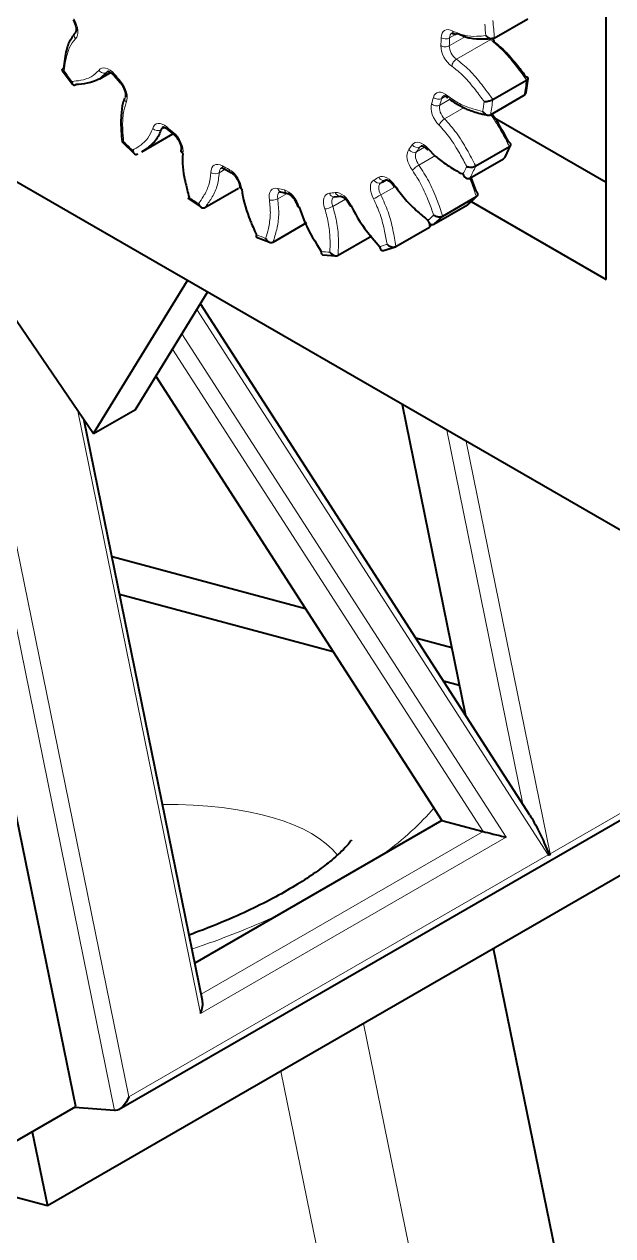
# Model space of a CAD drawing. Header units: inches. Extents: x 0 to 11, y 0 to 8.5.
# Drawn here: x 7.119 to 7.448, y 5.457 to 6.136 of the extents above; entities that cross this region are included whole.
import ezdxf

# ---------------------------------------------------------------- set-up
doc = ezdxf.new("R2010")
doc.units = ezdxf.units.IN
doc.header["$LTSCALE"] = 0.5
doc.header["$MEASUREMENT"] = 0
doc.layers.add('TANGENT_LINES', color=7, linetype='Continuous', lineweight=15)
doc.layers.add('Visible', color=7, linetype='Continuous', lineweight=40)

msp = doc.modelspace()

# ---------------------------------------------------------------- linework, layer by layer
at = {"layer": 'TANGENT_LINES'}
for p, q in [((7.35696, 6.12838), (7.3612, 6.13083)), ((7.36586, 6.12915), (7.35685, 6.12395)), ((7.36081, 6.11651), (7.37966, 6.1274)), ((7.38094, 6.12655), (7.37966, 6.1274)), ((7.16485, 6.10904), (7.16571, 6.10953)), ((7.35724, 6.09405), (7.35149, 6.09072)), ((7.35256, 6.09443), (7.35474, 6.09569)), ((7.35421, 6.08303), (7.36514, 6.08934)), ((7.19534, 6.07697), (7.19752, 6.07823)), ((7.34297, 6.0672), (7.33847, 6.0646)), ((7.34045, 6.06735), (7.3413, 6.06784)), ((7.33979, 6.05713), (7.34903, 6.06246)), ((7.22799, 6.05287), (7.23126, 6.05476)), ((7.16924, 5.52743), (7.06425, 6.04305)), ((7.31845, 6.04044), (7.32609, 6.04484)), ((7.26074, 6.03824), (7.26604, 6.0413)), ((7.29154, 6.03401), (7.29862, 6.0381)), ((7.07788, 6.02309), (7.17729, 5.53495)), ((7.34576, 6.02244), (7.34506, 6.02684)), ((7.41216, 5.67056), (7.21535, 5.97617)), ((7.20701, 5.96258), (7.38863, 5.68055)), ((7.37586, 5.6837), (7.20177, 5.95404)), ((7.21754, 5.58177), (7.1488, 5.91931)), ((7.39806, 5.69893), (7.35537, 5.90858)), ((7.36621, 5.90232), (7.41328, 5.6712)), ((7.41328, 5.6712), (7.67143, 5.82025)), ((7.21786, 5.59247), (7.37586, 5.6837)), ((7.38863, 5.68055), (7.21754, 5.58177)), ((7.17729, 5.53495), (7.41216, 5.67056)), ((7.30877, 5.57603), (7.41386, 5.06251)), ((7.36758, 5.03579), (7.2625, 5.54931))]:
    msp.add_line(p, q, dxfattribs=at)
at = {"layer": 'TANGENT_LINES', "extrusion": (0, 0, -1)}
for centre, major_axis, ratio, start_param, end_param in [((7.1422, 6.13566), (-0.0047, 0.00814), 0.57735, 1.489092, 3.027146), ((7.22969, 6.20371), (-0.108, 0.18706), 0.57735, 2.231745, 2.28505), ((7.14976, 6.12925), (0.0022, -0.00251), 0.811155, 1.730912, 3.087312), ((7.35889, 6.12449), (-0.0047, 0.00814), 0.57735, 11.793516, 13.33157), ((7.35877, 6.1199), (-0.0047, 0.00814), 0.57735, 10.286109, 11.824163), ((7.22969, 6.20371), (-0.09, 0.15588), 0.57735, 2.368738, 2.399385), ((7.16623, 6.10309), (-0.0047, 0.00814), 0.57735, 12.296728, 13.834782), ((7.36063, 6.1139), (-0.00185, -0.00278), 0.531889, 0.750208, 2.321005), ((7.16982, 6.09891), (-0.0047, 0.00814), 0.57735, 1.237765, 2.775819), ((7.35434, 6.08939), (-0.0047, 0.00814), 0.57735, 12.044844, 13.582898), ((7.17825, 6.09364), (0.00298, -0.00148), 0.762483, 2.039093, 3.154523), ((7.35323, 6.08556), (-0.0047, 0.00814), 0.57735, 10.537436, 12.07549), ((7.22969, 6.20371), (-0.09, 0.15588), 0.57735, 2.620066, 2.650712), ((7.22969, 6.20371), (-0.108, 0.18706), 0.57735, 2.483073, 2.536378), ((7.19712, 6.07193), (-0.0047, 0.00814), 0.57735, 12.045401, 13.583455), ((7.35345, 6.08089), (-0.00232, -0.00239), 0.361119, 0.667634, 2.23843), ((7.20106, 6.06866), (-0.0047, 0.00814), 0.57735, 0.986437, 2.524492), ((7.34182, 6.0614), (-0.0047, 0.00814), 0.57735, 12.296171, 13.834225), ((7.33978, 6.05856), (-0.0047, 0.00814), 0.57735, 10.788763, 12.326818), ((7.22969, 6.20371), (-0.09, 0.15588), 0.57735, 2.871393, 2.90204), ((7.22991, 6.04897), (-0.0047, 0.00814), 0.57735, 11.794073, 13.332127), ((7.3385, 6.05559), (-0.00267, -0.002), 0.167659, 0.625669, 2.196466), ((7.22969, 6.20371), (-0.108, 0.18706), 0.57735, 2.7344, 2.787705), ((7.23394, 6.0468), (-0.0047, 0.00814), 0.57735, 0.73511, 2.273164), ((7.3221, 6.04225), (-0.0047, 0.00814), 0.57735, 12.547498, 14.085553), ((7.26255, 6.03564), (-0.0047, 0.00814), 0.57735, 11.542746, 13.0808), ((7.26641, 6.03472), (-0.0047, 0.00814), 0.57735, 0.483783, 2.021837), ((7.31926, 6.04059), (-0.0047, 0.00814), 0.57735, 11.040091, 12.578145), ((7.29297, 6.03279), (-0.0047, 0.00814), 0.57735, 11.291418, 12.829472), ((7.29643, 6.03317), (-0.0047, 0.00814), 0.57735, 0.232455, 1.770509), ((7.13701, 5.62431), (0.16328, 0.03341), 0.408248, 11.44843, 12.365313)]:
    msp.add_ellipse(centre, major_axis=major_axis, ratio=ratio, start_param=start_param, end_param=end_param, dxfattribs=at)
at = {"layer": 'TANGENT_LINES'}
for centre, major_axis, ratio, start_param, end_param in [((7.36124, 6.12585), (0.00303, -0.00525), 0.57735, 9.431184, 10.197632), ((7.36111, 6.1336), (0.00162, 0.00292), 0.588893, 2.345889, 3.141677), ((7.22733, 6.20235), (0.10633, -0.18417), 0.57735, 0.865744, 0.900646), ((7.22733, 6.20235), (0.08833, -0.153), 0.57735, 0.742208, 0.772855), ((7.35449, 6.12542), (-0.00333, 0.00013), 0.60174, 0.807946, 2.378743), ((7.3546, 6.12978), (-0.00333, 0.00004), 0.584547, 0.791749, 2.362545), ((7.36113, 6.12126), (0.00303, -0.00525), 0.57735, 10.166986, 11.70504), ((7.22733, 6.20235), (0.10633, -0.18417), 0.57735, 11.170168, 11.20507), ((7.1628, 6.11157), (-0.00275, 0.00188), 0.786993, 1.210511, 2.781308), ((7.16858, 6.10445), (0.00303, -0.00525), 0.57735, 9.419348, 9.694421), ((7.17167, 6.10946), (0.00255, 0.00215), 0.243151, 2.504061, 3.141828), ((7.22733, 6.20235), (0.08833, -0.153), 0.57735, 11.297959, 11.328606), ((7.17508, 6.10549), (0.0025, 0.0022), 0.26692, 2.499234, 3.146721), ((7.24854, 6.21459), (0.108, -0.18706), 0.57735, 0.605215, 0.65852), ((7.22733, 6.20235), (0.08833, -0.153), 0.57735, 0.49088, 0.521527), ((7.34923, 6.09282), (-0.00318, 0.00099), 0.720083, 0.982796, 2.553592), ((7.35029, 6.09646), (-0.00322, 0.00087), 0.707951, 0.957011, 2.527808), ((7.35559, 6.08692), (0.00303, -0.00525), 0.57735, 9.915658, 11.453713), ((7.3567, 6.09075), (0.00303, -0.00525), 0.57735, 9.429703, 9.946305), ((7.22733, 6.20235), (0.10633, -0.18417), 0.57735, 0.614416, 0.649318), ((7.19307, 6.079), (-0.00322, 0.00087), 0.708177, 0.957468, 2.528264), ((7.19948, 6.07329), (0.00303, -0.00525), 0.57735, 9.429753, 9.945748), ((7.201, 6.07987), (0.00216, 0.00254), 0.429353, 2.448041, 3.142081), ((7.22733, 6.20235), (0.08833, -0.153), 0.57735, 11.549287, 11.579933), ((7.22733, 6.20235), (0.10633, -0.18417), 0.57735, 11.421495, 11.456397), ((7.20474, 6.07677), (0.0021, 0.00259), 0.450432, 2.438387, 3.14192), ((7.22733, 6.20235), (0.08833, -0.153), 0.57735, 0.239553, 0.2702), ((7.33646, 6.06718), (-0.00266, 0.00201), 0.793181, 1.247054, 2.81785), ((7.33839, 6.06987), (-0.00275, 0.00188), 0.786872, 1.209847, 2.780643), ((7.34214, 6.05992), (0.00303, -0.00525), 0.57735, 9.664331, 11.202385), ((7.34418, 6.06276), (0.00303, -0.00525), 0.57735, 9.419256, 9.694978), ((7.24854, 6.21459), (0.108, -0.18706), 0.57735, 0.353887, 0.407193), ((7.23214, 6.05807), (0.00162, 0.00291), 0.588578, 2.346179, 3.141669), ((7.22733, 6.20235), (0.08833, -0.153), 0.57735, 11.800614, 11.831261), ((7.22733, 6.20235), (0.10633, -0.18417), 0.57735, 0.363089, 0.397991), ((7.22563, 6.05426), (-0.00333, 0.00004), 0.584864, 0.792035, 2.362831), ((7.23227, 6.05033), (0.00303, -0.00525), 0.57735, 9.431147, 10.197075), ((7.23597, 6.05602), (0.00154, 0.00296), 0.605642, 2.329754, 3.136278), ((7.22733, 6.20235), (0.08833, -0.153), 0.57735, 12.554596, 12.585243), ((7.31967, 6.0517), (-0.00176, 0.00283), 0.816351, 1.544115, 3.114911), ((7.26313, 6.04542), (0.00083, 0.00323), 0.71082, 2.17873, 3.141343), ((7.22733, 6.20235), (0.08833, -0.153), 0.57735, 12.051941, 12.082588), ((7.2668, 6.04455), (0.00071, 0.00326), 0.722797, 2.152632, 3.122351), ((7.31698, 6.05012), (-0.00161, 0.00292), 0.81644, 1.587446, 3.158242), ((7.32162, 6.04195), (0.00303, -0.00525), 0.57735, 9.413004, 10.951058), ((7.22733, 6.20235), (0.10633, -0.18417), 0.57735, 11.672823, 11.707725), ((7.25845, 6.03892), (-0.00328, -0.00061), 0.424802, 0.691579, 2.262375), ((7.2649, 6.037), (0.00303, -0.00525), 0.57735, 9.423202, 10.448403), ((7.22733, 6.20235), (0.08833, -0.153), 0.57735, 12.303269, 12.333915), ((7.29201, 6.04271), (-0.00029, 0.00332), 0.788399, 1.923244, 3.141432), ((7.29532, 6.03415), (0.00303, -0.00525), 0.57735, 9.420754, 10.69973), ((7.2953, 6.04308), (-0.00045, 0.0033), 0.794536, 1.885741, 3.141163), ((7.31672, 6.0396), (-0.00293, -0.00159), 0.036336, 0.615947, 2.186743), ((7.28946, 6.03393), (-0.00313, -0.00114), 0.238047, 0.636567, 2.207363), ((7.22733, 6.20235), (0.10633, -0.18417), 0.57735, 0.111762, 0.146664), ((7.22733, 6.20235), (0.10633, -0.18417), 0.57735, 11.92415, 11.959052), ((7.22733, 6.20235), (0.10633, -0.18417), 0.57735, 12.175477, 12.210379), ((7.22733, 6.20235), (0.10633, -0.18417), 0.57735, 12.426805, 12.461707), ((7.12176, 5.69884), (-0.24492, -0.05012), 0.408248, 2.425365, 2.659531), ((7.12176, 5.69884), (-0.24492, -0.05012), 0.408248, 1.866457, 2.085667)]:
    msp.add_ellipse(centre, major_axis=major_axis, ratio=ratio, start_param=start_param, end_param=end_param, dxfattribs=at)
for points, knots in [([(7.35875, 6.13223), (7.36092, 6.1313), (7.36521, 6.12945), (7.37216, 6.12913), (7.37562, 6.12955), (7.37722, 6.12974)], [0, 0, 0, 0, 0.353377, 0.701236, 1, 1, 1, 1]), ([(7.14741, 6.12789), (7.14622, 6.12637), (7.14372, 6.12315), (7.14193, 6.11593), (7.14136, 6.11185), (7.14109, 6.1099)], [0, 0, 0, 0, 0.319706, 0.674983, 1, 1, 1, 1]), ([(7.40005, 6.1048), (7.40005, 6.1048), (7.40004, 6.10482), (7.39313, 6.11443), (7.38734, 6.12101), (7.38297, 6.12479), (7.38094, 6.12655)], [0, 0, 0, 0, 0.002993, 0.347661, 0.696422, 1, 1, 1, 1]), ([(7.37632, 6.09277), (7.37478, 6.09487), (7.37153, 6.09931), (7.36504, 6.10713), (7.36047, 6.11079), (7.35827, 6.11254)], [0, 0, 0, 0, 0.317069, 0.671879, 1, 1, 1, 1]), ([(7.36081, 6.11651), (7.36326, 6.11454), (7.36831, 6.1105), (7.37514, 6.1023), (7.37918, 6.0967), (7.3812, 6.09392)], [0, 0, 0, 0, 0.323109, 0.663546, 1, 1, 1, 1]), ([(7.14544, 6.104), (7.14703, 6.10416), (7.15039, 6.1045), (7.15648, 6.10617), (7.15915, 6.10888), (7.16045, 6.11021)], [0, 0, 0, 0, 0.315737, 0.666068, 1, 1, 1, 1]), ([(7.17589, 6.09228), (7.17522, 6.09019), (7.1738, 6.08577), (7.17384, 6.07727), (7.17424, 6.07258), (7.17443, 6.07035)], [0, 0, 0, 0, 0.319809, 0.675905, 1, 1, 1, 1]), ([(7.35586, 6.09598), (7.35803, 6.09442), (7.36235, 6.0913), (7.36983, 6.08855), (7.37372, 6.08766), (7.37552, 6.08725)], [0, 0, 0, 0, 0.352603, 0.701602, 1, 1, 1, 1]), ([(7.39049, 6.06752), (7.39049, 6.06752), (7.39048, 6.06753), (7.38503, 6.07815), (7.38172, 6.08301), (7.38008, 6.08543)], [0, 0, 0, 0, 0.004331, 0.50534, 1, 1, 1, 1]), ([(7.17937, 6.06546), (7.18069, 6.06621), (7.18352, 6.06782), (7.18833, 6.07194), (7.18991, 6.07574), (7.19071, 6.07764)], [0, 0, 0, 0, 0.304901, 0.652714, 1, 1, 1, 1]), ([(7.36656, 6.05636), (7.36534, 6.05868), (7.36272, 6.06364), (7.35727, 6.07262), (7.35311, 6.07727), (7.3511, 6.07953)], [0, 0, 0, 0, 0.313037, 0.666812, 1, 1, 1, 1]), ([(7.35421, 6.08303), (7.35646, 6.0805), (7.36105, 6.07534), (7.36679, 6.06594), (7.37003, 6.05971), (7.37163, 6.05663)], [0, 0, 0, 0, 0.328309, 0.667937, 1, 1, 1, 1]), ([(7.33979, 6.05713), (7.3417, 6.05419), (7.34556, 6.04828), (7.34984, 6.03823), (7.35206, 6.03177), (7.35314, 6.02859)], [0, 0, 0, 0, 0.333573, 0.672333, 1, 1, 1, 1]), ([(7.21633, 6.03552), (7.21728, 6.03683), (7.21936, 6.03965), (7.2225, 6.04588), (7.22301, 6.05055), (7.22327, 6.0529)], [0, 0, 0, 0, 0.298682, 0.646565, 1, 1, 1, 1]), ([(7.22799, 6.05287), (7.22769, 6.05023), (7.22711, 6.04508), (7.22384, 6.03851), (7.2212, 6.03504), (7.21991, 6.03335)], [0, 0, 0, 0, 0.34893, 0.683393, 1, 1, 1, 1]), ([(7.34806, 6.02912), (7.34722, 6.03153), (7.34541, 6.03669), (7.34135, 6.04628), (7.33786, 6.05162), (7.33615, 6.05423)], [0, 0, 0, 0, 0.309001, 0.661682, 1, 1, 1, 1]), ([(7.372, 6.03948), (7.372, 6.03948), (7.372, 6.03949), (7.36855, 6.04926), (7.36833, 6.04971), (7.36829, 6.04981)], [0, 0, 0, 0, 0.006681, 0.783043, 1, 1, 1, 1]), ([(7.25397, 6.01607), (7.2545, 6.01784), (7.25564, 6.02169), (7.25695, 6.02958), (7.25638, 6.03489), (7.25609, 6.03756)], [0, 0, 0, 0, 0.298447, 0.647482, 1, 1, 1, 1]), ([(7.26074, 6.03824), (7.26105, 6.03525), (7.26167, 6.02938), (7.26034, 6.02109), (7.25885, 6.01632), (7.25813, 6.01401)], [0, 0, 0, 0, 0.3481, 0.683769, 1, 1, 1, 1]), ([(7.32197, 6.01277), (7.32157, 6.01511), (7.3207, 6.02014), (7.3183, 6.02976), (7.31566, 6.03544), (7.31436, 6.03824)], [0, 0, 0, 0, 0.305003, 0.656538, 1, 1, 1, 1]), ([(7.31845, 6.04044), (7.31991, 6.03729), (7.32281, 6.031), (7.32536, 6.02093), (7.3264, 6.01463), (7.3269, 6.01155)], [0, 0, 0, 0, 0.338853, 0.676687, 1, 1, 1, 1]), ([(7.28994, 6.00832), (7.29, 6.01045), (7.29014, 6.01504), (7.28956, 6.02408), (7.28792, 6.02974), (7.2871, 6.03257)], [0, 0, 0, 0, 0.301234, 0.651552, 1, 1, 1, 1]), ([(7.29154, 6.03401), (7.29245, 6.03084), (7.29425, 6.02457), (7.29489, 6.0151), (7.29466, 6.00937), (7.29455, 6.00659)], [0, 0, 0, 0, 0.343962, 0.68078, 1, 1, 1, 1])]:
    msp.add_open_spline(points, degree=3, knots=knots, dxfattribs=at)
at = {"layer": 'Visible'}
for p, q in [((7.44466, 5.99311), (7.44466, 6.25131)), ((7.38204, 6.12829), (7.40089, 6.13917)), ((7.36593, 6.1288), (7.36116, 6.13085)), ((7.46823, 5.84342), (6.97202, 6.12991)), ((7.38204, 6.12829), (7.37908, 6.12784)), ((7.14008, 6.11023), (7.14582, 6.10244)), ((7.16485, 6.10904), (7.16106, 6.10554)), ((7.16107, 6.10554), (7.16714, 6.10905)), ((7.16912, 6.10731), (7.17258, 6.10329)), ((7.3812, 6.09392), (7.40005, 6.1048)), ((7.39983, 6.09782), (7.40098, 6.10573)), ((7.40097, 6.10568), (7.40098, 6.10575)), ((7.02631, 6.09856), (7.15746, 5.90664)), ((7.35985, 6.09201), (7.36517, 6.08916)), ((7.37995, 6.08535), (7.39881, 6.09623)), ((7.14759, 5.52953), (7.03322, 6.08846)), ((7.37948, 6.08515), (7.37995, 6.08535)), ((7.38061, 6.08601), (7.38218, 6.08372)), ((7.3821, 6.08366), (7.44466, 6.04755)), ((7.19884, 6.07733), (7.20264, 6.07418)), ((7.17362, 6.07018), (7.18024, 6.06363)), ((7.18469, 6.06464), (7.20206, 6.07467)), ((7.20264, 6.07418), (7.2033, 6.07359)), ((7.18181, 6.06318), (7.18231, 6.06339)), ((7.18696, 6.06609), (7.18469, 6.06464)), ((7.3449, 6.06641), (7.34897, 6.06222)), ((7.37163, 6.05663), (7.39049, 6.06752)), ((7.38808, 6.06153), (7.39138, 6.06852)), ((7.36842, 6.04985), (7.38728, 6.06073)), ((7.23052, 6.05516), (7.23443, 6.05306)), ((7.36894, 6.05014), (7.37163, 6.04273)), ((7.21991, 6.03335), (7.23877, 6.04424)), ((7.31969, 6.04782), (7.32144, 6.04883)), ((7.32137, 6.04883), (7.32142, 6.04886)), ((7.3214, 6.04885), (7.32142, 6.04885)), ((7.21061, 6.03838), (7.2178, 6.03348)), ((7.26184, 6.04224), (7.2623, 6.04219)), ((7.2623, 6.04219), (7.26609, 6.04129)), ((7.29226, 6.03938), (7.2923, 6.03939)), ((7.2923, 6.03939), (7.29574, 6.03977)), ((7.35314, 6.02859), (7.372, 6.03948)), ((7.36732, 6.0351), (7.37249, 6.03986)), ((7.3691, 6.03674), (7.44466, 5.99311)), ((7.372, 6.03948), (7.37244, 6.03982)), ((7.27269, 6.03362), (7.27593, 6.0249)), ((7.34818, 6.02401), (7.36703, 6.0349)), ((7.24464, 6.02795), (7.24515, 6.02662)), ((7.25813, 6.01401), (7.27698, 6.0249)), ((7.3269, 6.01155), (7.34576, 6.02244)), ((7.24882, 6.01681), (7.25661, 6.01378)), ((7.29455, 6.00659), (7.31341, 6.01748)), ((7.3127, 6.01749), (7.31784, 6.01142)), ((7.25649, 6.01383), (7.25681, 6.01377)), ((7.31993, 6.00924), (7.32661, 6.01141)), ((7.2858, 6.00686), (7.29348, 6.0063)), ((7.15746, 5.90664), (7.21012, 5.99244)), ((7.18103, 5.92025), (7.22136, 5.98595)), ((7.40197, 5.69285), (7.21739, 5.97948)), ((7.19245, 5.93885), (7.35274, 5.68994)), ((7.15746, 5.90664), (7.18103, 5.92025)), ((7.17198, 5.52805), (7.85344, 5.92149)), ((7.3661, 5.74855), (7.3306, 5.92288)), ((7.21857, 5.58894), (7.15236, 5.9141)), ((7.16791, 5.83776), (7.27624, 5.80873)), ((7.1722, 5.81668), (7.29175, 5.78465)), ((7.338, 5.79218), (7.35833, 5.78674)), ((7.35351, 5.7681), (7.36262, 5.76566)), ((7.57251, 5.7283), (7.13179, 5.47385)), ((7.35274, 5.68994), (7.21429, 5.61)), ((7.35274, 5.68994), (7.37586, 5.6837)), ((7.47832, 5.14583), (7.38168, 5.61812)), ((7.13179, 5.47385), (6.66714, 5.59835)), ((7.10045, 5.50231), (7.14759, 5.52953)), ((7.14706, 5.52907), (7.14703, 5.52921)), ((7.16924, 5.52743), (7.14706, 5.52907)), ((7.12327, 5.51549), (7.13179, 5.47385))]:
    msp.add_line(p, q, dxfattribs=at)
at = {"layer": 'Visible', "flags": 128}
msp.add_lwpolyline([(7.32142, 6.04885), (7.32142, 6.04885), (7.32192, 6.04879), (7.32289, 6.04834), (7.32417, 6.04735), (7.32553, 6.04579), (7.32607, 6.04499)], dxfattribs=at)
at = {"layer": 'Visible'}
for centre, radius, start, end in [((7.26362, 6.00594), 0.14179, 26.84314, 33.26787), ((7.25426, 6.05961), 0.04683, 175.12104, 193.44826), ((7.30166, 6.05114), 0.06156, 187.01832, 202.12412), ((7.37257, 6.06773), 0.07816, 205.38709, 219.99606), ((7.39938, 6.08415), 0.13693, 205.6392, 213.4504)]:
    msp.add_arc(centre, radius, start, end, dxfattribs=at)
for centre, major_axis, ratio, start_param, end_param in [((7.36111, 6.1336), (0.00162, 0.00292), 0.588893, 9.424863, 10.199871), ((7.17167, 6.10946), (0.00255, 0.00215), 0.243151, 9.425014, 9.447273), ((7.35822, 6.09734), (0.00216, 0.00254), 0.42974, 2.447872, 3.142094), ((7.34726, 6.06777), (0.00254, 0.00215), 0.243585, 2.503978, 3.164126), ((7.32891, 6.04674), (0.00284, 0.00175), 0.042124, 2.525485, 3.147288), ((7.24854, 6.21459), (0.108, -0.18706), 0.57735, 0.10256, 0.155865), ((7.38408, 5.68178), (0.00939, -0.00227), 0.014466, 9.934578, 11.505375), ((7.21298, 5.583), (-0.00385, -0.00856), 0.497954, 1.65086, 2.536544)]:
    msp.add_ellipse(centre, major_axis=major_axis, ratio=ratio, start_param=start_param, end_param=end_param, dxfattribs=at)
at = {"layer": 'Visible', "extrusion": (0, 0, -1)}
for centre, major_axis, ratio, start_param, end_param in [((7.37948, 6.12479), (-0.00185, -0.00278), 0.531889, 9.427657, 10.174986), ((7.20997, 6.06495), (0.00329, -0.00053), 0.665901, 2.256637, 3.141007), ((7.24292, 6.04498), (0.00333, 0.00023), 0.527479, 2.394402, 3.130438), ((7.22969, 6.20371), (-0.09, 0.15588), 0.57735, 3.12272, 3.153367), ((7.27505, 6.03498), (0.00323, 0.00083), 0.355913, 2.475645, 3.137953), ((7.30432, 6.03558), (0.00306, 0.00132), 0.161983, 2.516618, 3.1433), ((7.22969, 6.20371), (-0.108, 0.18706), 0.57735, 2.985727, 3.039033), ((7.40943, 5.66896), (0.01132, -0.0278), 0.125696, 10.014642, 10.995404), ((7.40761, 5.67179), (-0.00939, 0.00227), 0.014466, 10.390356, 10.485774), ((7.40872, 5.67243), (-0.00385, -0.00856), 0.497954, 10.915511, 11.010929), ((7.17273, 5.53618), (0.00385, 0.00856), 0.497954, 1.490733, 2.910777), ((7.17396, 5.53015), (0.0064, 0.00196), 0.29937, 8.61777, 8.768522)]:
    msp.add_ellipse(centre, major_axis=major_axis, ratio=ratio, start_param=start_param, end_param=end_param, dxfattribs=at)
at = {"layer": 'Visible'}
for points, knots in [([(7.14605, 6.13859), (7.14637, 6.13806), (7.14703, 6.13695), (7.14773, 6.13485), (7.14792, 6.13329), (7.14782, 6.1322), (7.14758, 6.13177), (7.14757, 6.13176), (7.14756, 6.13176)], [0, 0, 0, 0, 0.233155, 0.483485, 0.696235, 0.87387, 0.981174, 1, 1, 1, 1]), ([(7.14094, 6.11141), (7.14094, 6.11141), (7.14094, 6.11142), (7.14209, 6.12033), (7.14381, 6.12648), (7.14658, 6.13022), (7.14792, 6.13201)], [0, 0, 0, 0, 0.003025, 0.347169, 0.686563, 1, 1, 1, 1]), ([(7.35818, 6.13108), (7.35826, 6.13109), (7.35847, 6.13111), (7.3593, 6.1308), (7.35944, 6.13071), (7.35949, 6.13068)], [0, 0, 0, 0, 0.275349, 0.755428, 1, 1, 1, 1]), ([(7.37908, 6.12784), (7.3781, 6.12772), (7.37569, 6.12744), (7.3685, 6.12804), (7.36663, 6.12859), (7.36593, 6.1288)], [0, 0, 0, 0, 0.301511, 0.736223, 1, 1, 1, 1]), ([(7.37722, 6.12974), (7.37723, 6.12974), (7.37726, 6.12969), (7.37829, 6.1287), (7.37924, 6.12826), (7.38028, 6.12796), (7.38123, 6.12794), (7.38177, 6.12817), (7.38204, 6.12829)], [0, 0, 0, 0, 0.038697, 0.252885, 0.456842, 0.646824, 0.827012, 1, 1, 1, 1]), ([(7.38184, 6.12615), (7.38404, 6.12439), (7.38861, 6.12074), (7.3951, 6.11292), (7.39835, 6.10848), (7.39989, 6.10638)], [0, 0, 0, 0, 0.328121, 0.682931, 1, 1, 1, 1]), ([(7.14007, 6.11024), (7.14006, 6.11025), (7.14001, 6.11029), (7.14003, 6.11062), (7.14007, 6.11066), (7.14008, 6.11067)], [0, 0, 0, 0, 0.244127, 0.774972, 1, 1, 1, 1]), ([(7.14109, 6.1099), (7.14108, 6.1099), (7.14105, 6.1099), (7.1403, 6.10999), (7.14014, 6.11016), (7.14007, 6.11024)], [0, 0, 0, 0, 0.105561, 0.633148, 1, 1, 1, 1]), ([(7.14008, 6.11067), (7.14016, 6.11078), (7.14034, 6.11103), (7.14072, 6.11127), (7.14094, 6.11141)], [0, 0, 0, 0, 0.435495, 1, 1, 1, 1]), ([(7.14544, 6.104), (7.14544, 6.10399), (7.14543, 6.10395), (7.14549, 6.10291), (7.14572, 6.10258), (7.14582, 6.10244)], [0, 0, 0, 0, 0.096374, 0.601398, 1, 1, 1, 1]), ([(7.16106, 6.10554), (7.16084, 6.1054), (7.16006, 6.10492), (7.15376, 6.10256), (7.14971, 6.10236), (7.14769, 6.10225)], [0, 0, 0, 0, 0.166441, 0.583602, 1, 1, 1, 1]), ([(7.16552, 6.10968), (7.16558, 6.10969), (7.16574, 6.10971), (7.16659, 6.10944), (7.16694, 6.10922), (7.1671, 6.10912)], [0, 0, 0, 0, 0.208088, 0.635286, 1, 1, 1, 1]), ([(7.1671, 6.10912), (7.16731, 6.10898), (7.16784, 6.10865), (7.16864, 6.10781), (7.16912, 6.10731)], [0, 0, 0, 0, 0.397871, 1, 1, 1, 1]), ([(7.40098, 6.10575), (7.40098, 6.10582), (7.40098, 6.10597), (7.40068, 6.10628), (7.39993, 6.10638), (7.39989, 6.10638), (7.39989, 6.10638)], [0, 0, 0, 0, 0.209305, 0.51752, 0.919743, 1, 1, 1, 1]), ([(7.40005, 6.1048), (7.40026, 6.10493), (7.40064, 6.10516), (7.40095, 6.10559), (7.40096, 6.10566), (7.40097, 6.10568)], [0, 0, 0, 0, 0.464047, 0.847202, 1, 1, 1, 1]), ([(7.14582, 6.10244), (7.14584, 6.10241), (7.1459, 6.10233), (7.14639, 6.10194), (7.14701, 6.10194), (7.14746, 6.10215), (7.14769, 6.10225)], [0, 0, 0, 0, 0.127327, 0.404808, 0.687261, 1, 1, 1, 1]), ([(7.17258, 6.10329), (7.17296, 6.10282), (7.17377, 6.10182), (7.17484, 6.09977), (7.17542, 6.09769), (7.17556, 6.09629), (7.17534, 6.09527), (7.17528, 6.09516), (7.17526, 6.09513)], [0, 0, 0, 0, 0.19759, 0.418516, 0.630548, 0.805653, 0.94706, 1, 1, 1, 1]), ([(7.39881, 6.09623), (7.39902, 6.09639), (7.39947, 6.09671), (7.39978, 6.09754), (7.39982, 6.09774), (7.39983, 6.09782)], [0, 0, 0, 0, 0.386328, 0.779281, 1, 1, 1, 1]), ([(7.175, 6.09456), (7.17466, 6.09373), (7.17379, 6.09164), (7.17278, 6.08453), (7.17298, 6.07634), (7.1734, 6.07214), (7.1736, 6.07021)], [0, 0, 0, 0, 0.176551, 0.44978, 0.747485, 1, 1, 1, 1]), ([(7.35364, 6.09599), (7.3537, 6.096), (7.35386, 6.09603), (7.3547, 6.09572), (7.35473, 6.0957), (7.35474, 6.0957)], [0, 0, 0, 0, 0.309818, 0.896001, 1, 1, 1, 1]), ([(7.35474, 6.0957), (7.35522, 6.09539), (7.35588, 6.09497), (7.35602, 6.09484), (7.35606, 6.0948)], [0, 0, 0, 0, 0.721438, 1, 1, 1, 1]), ([(7.35663, 6.09433), (7.35804, 6.0933), (7.35968, 6.0921), (7.35983, 6.09202), (7.35985, 6.09201)], [0, 0, 0, 0, 0.855828, 1, 1, 1, 1]), ([(7.37632, 6.09277), (7.37632, 6.09277), (7.37636, 6.09277), (7.37747, 6.09276), (7.3784, 6.09293), (7.37944, 6.09318), (7.38038, 6.0935), (7.38093, 6.09378), (7.3812, 6.09392)], [0, 0, 0, 0, 0.032914, 0.22639, 0.426868, 0.623967, 0.81644, 1, 1, 1, 1]), ([(7.36517, 6.08916), (7.36571, 6.08891), (7.36722, 6.08822), (7.37421, 6.08588), (7.37711, 6.08535), (7.37838, 6.08511)], [0, 0, 0, 0, 0.234498, 0.666573, 1, 1, 1, 1]), ([(7.37552, 6.08725), (7.37552, 6.08724), (7.37555, 6.08719), (7.37646, 6.08603), (7.37717, 6.08552), (7.37826, 6.08514), (7.37828, 6.08514), (7.37828, 6.08514)], [0, 0, 0, 0, 0.059386, 0.384951, 0.689822, 0.970435, 1, 1, 1, 1]), ([(7.37828, 6.08514), (7.37861, 6.08511), (7.37914, 6.08505), (7.37938, 6.08512), (7.37948, 6.08515)], [0, 0, 0, 0, 0.620726, 1, 1, 1, 1]), ([(7.19534, 6.07697), (7.19457, 6.07493), (7.19305, 6.0709), (7.18766, 6.06656), (7.1871, 6.06618), (7.18696, 6.06609)], [0, 0, 0, 0, 0.435603, 0.860452, 1, 1, 1, 1]), ([(7.19642, 6.07852), (7.19647, 6.07854), (7.19664, 6.07857), (7.19748, 6.07825), (7.19751, 6.07824), (7.19751, 6.07823)], [0, 0, 0, 0, 0.311723, 0.900688, 1, 1, 1, 1]), ([(7.19751, 6.07823), (7.19799, 6.07793), (7.19866, 6.0775), (7.1988, 6.07737), (7.19884, 6.07733)], [0, 0, 0, 0, 0.721094, 1, 1, 1, 1]), ([(7.17443, 6.07035), (7.17443, 6.07034), (7.1744, 6.07034), (7.17384, 6.07014), (7.1736, 6.07018), (7.1736, 6.0702), (7.1736, 6.0702)], [0, 0, 0, 0, 0.106935, 0.623281, 0.935987, 1, 1, 1, 1]), ([(7.2033, 6.07359), (7.20346, 6.07343), (7.2039, 6.07299), (7.20526, 6.07118), (7.2062, 6.06913), (7.20673, 6.0672), (7.20672, 6.06575), (7.20668, 6.06554), (7.20667, 6.06548)], [0, 0, 0, 0, 0.127474, 0.340718, 0.558998, 0.764843, 0.931375, 1, 1, 1, 1]), ([(7.39129, 6.06833), (7.39131, 6.06837), (7.39137, 6.06848), (7.39136, 6.06905), (7.39103, 6.06952), (7.39018, 6.06995), (7.39014, 6.06997), (7.39013, 6.06997)], [0, 0, 0, 0, 0.128812, 0.364919, 0.628184, 0.939859, 1, 1, 1, 1]), ([(7.17937, 6.06546), (7.17938, 6.06545), (7.17938, 6.0654), (7.17968, 6.06422), (7.18006, 6.06382), (7.18024, 6.06363)], [0, 0, 0, 0, 0.090877, 0.575753, 1, 1, 1, 1]), ([(7.18024, 6.06363), (7.18024, 6.06363), (7.18027, 6.06359), (7.18089, 6.06311), (7.18157, 6.06313), (7.18174, 6.06317), (7.18181, 6.06318)], [0, 0, 0, 0, 0.08255, 0.445781, 0.799258, 1, 1, 1, 1]), ([(7.34111, 6.06799), (7.34117, 6.068), (7.34134, 6.06802), (7.34221, 6.06776), (7.3427, 6.06743), (7.34295, 6.06726)], [0, 0, 0, 0, 0.193278, 0.589887, 1, 1, 1, 1]), ([(7.34295, 6.06726), (7.34307, 6.06718), (7.34343, 6.06694), (7.34421, 6.06614), (7.34471, 6.06562)], [0, 0, 0, 0, 0.346558, 1, 1, 1, 1]), ([(7.39049, 6.06752), (7.3907, 6.06767), (7.39109, 6.06794), (7.39123, 6.06821), (7.39129, 6.06833)], [0, 0, 0, 0, 0.569674, 1, 1, 1, 1]), ([(7.34897, 6.06222), (7.34962, 6.06166), (7.35137, 6.06012), (7.35877, 6.05493), (7.36269, 6.05291), (7.3645, 6.05198)], [0, 0, 0, 0, 0.238734, 0.648084, 1, 1, 1, 1]), ([(7.36656, 6.05636), (7.36657, 6.05636), (7.36661, 6.05634), (7.36777, 6.05599), (7.36876, 6.05597), (7.36984, 6.05603), (7.37081, 6.05624), (7.37136, 6.05651), (7.37163, 6.05663)], [0, 0, 0, 0, 0.034793, 0.234677, 0.436152, 0.631192, 0.820044, 1, 1, 1, 1]), ([(7.38728, 6.06073), (7.38752, 6.06092), (7.38793, 6.06126), (7.38809, 6.06156), (7.38816, 6.0617)], [0, 0, 0, 0, 0.572051, 1, 1, 1, 1]), ([(7.22921, 6.05556), (7.22929, 6.05557), (7.2295, 6.05559), (7.23033, 6.05527), (7.23047, 6.05519), (7.23052, 6.05516)], [0, 0, 0, 0, 0.275532, 0.755371, 1, 1, 1, 1]), ([(7.23443, 6.05306), (7.2348, 6.05283), (7.23562, 6.05234), (7.23698, 6.05096), (7.23825, 6.04909), (7.23918, 6.04709), (7.23957, 6.04519), (7.23959, 6.04485), (7.2396, 6.04475)], [0, 0, 0, 0, 0.153722, 0.336726, 0.535616, 0.737074, 0.917284, 1, 1, 1, 1]), ([(7.3645, 6.05198), (7.3645, 6.05198), (7.36452, 6.05192), (7.3652, 6.0507), (7.36595, 6.05008), (7.36681, 6.04963), (7.36766, 6.04953), (7.36817, 6.04974), (7.36842, 6.04985)], [0, 0, 0, 0, 0.040598, 0.261151, 0.464483, 0.649895, 0.82564, 1, 1, 1, 1]), ([(7.20872, 6.04872), (7.20885, 6.04809), (7.2092, 6.04631), (7.21035, 6.04193), (7.2111, 6.03909)], [0, 0, 0, 0, 0.351422, 1, 1, 1, 1]), ([(7.32655, 6.04538), (7.32834, 6.04286), (7.33196, 6.03776), (7.3391, 6.03092), (7.34303, 6.02767), (7.34486, 6.02617)], [0, 0, 0, 0, 0.343607, 0.695109, 1, 1, 1, 1]), ([(7.37244, 6.03982), (7.37249, 6.03986), (7.3726, 6.03997), (7.37294, 6.04058), (7.37285, 6.04128), (7.37256, 6.04197), (7.37168, 6.0427), (7.37164, 6.04273), (7.37163, 6.04273)], [0, 0, 0, 0, 0.106991, 0.299256, 0.493614, 0.70946, 0.953868, 1, 1, 1, 1]), ([(7.2111, 6.03909), (7.2111, 6.03909), (7.21107, 6.03907), (7.21063, 6.03866), (7.21057, 6.03841), (7.21059, 6.0384), (7.2106, 6.03839)], [0, 0, 0, 0, 0.102564, 0.598945, 0.90768, 1, 1, 1, 1]), ([(7.26609, 6.04129), (7.26636, 6.0412), (7.26698, 6.041), (7.26824, 6.04012), (7.26959, 6.03869), (7.27081, 6.03689), (7.27165, 6.0348), (7.27178, 6.03432), (7.27182, 6.03415)], [0, 0, 0, 0, 0.128766, 0.29541, 0.485839, 0.691277, 0.892803, 1, 1, 1, 1]), ([(7.29574, 6.03977), (7.29586, 6.03977), (7.29616, 6.03976), (7.29706, 6.03943), (7.29827, 6.03851), (7.29853, 6.03824), (7.29863, 6.03814)], [0, 0, 0, 0, 0.17302, 0.451402, 0.802235, 1, 1, 1, 1]), ([(7.29863, 6.03814), (7.29895, 6.03782), (7.29967, 6.03709), (7.30089, 6.03511), (7.30116, 6.0345), (7.30126, 6.03426)], [0, 0, 0, 0, 0.332089, 0.742415, 1, 1, 1, 1]), ([(7.21633, 6.03552), (7.21633, 6.03552), (7.21635, 6.03546), (7.21685, 6.03426), (7.21759, 6.03362), (7.21775, 6.03351), (7.2178, 6.03348)], [0, 0, 0, 0, 0.073765, 0.472217, 0.835845, 1, 1, 1, 1]), ([(7.2178, 6.03348), (7.21798, 6.03337), (7.21836, 6.03315), (7.21917, 6.03303), (7.21967, 6.03324), (7.21991, 6.03335)], [0, 0, 0, 0, 0.312108, 0.654427, 1, 1, 1, 1]), ([(7.34806, 6.02912), (7.34807, 6.02912), (7.34811, 6.02908), (7.34926, 6.02844), (7.35026, 6.02822), (7.35135, 6.02812), (7.35233, 6.02822), (7.35288, 6.02847), (7.35314, 6.02859)], [0, 0, 0, 0, 0.036607, 0.243062, 0.445741, 0.638637, 0.823623, 1, 1, 1, 1]), ([(7.24515, 6.02662), (7.24525, 6.02633), (7.24564, 6.0253), (7.24747, 6.02112), (7.24879, 6.01809)], [0, 0, 0, 0, 0.27619, 1, 1, 1, 1]), ([(7.34486, 6.02617), (7.34486, 6.02616), (7.34487, 6.02611), (7.34532, 6.02489), (7.34593, 6.02424), (7.34641, 6.02399), (7.34664, 6.02387)], [0, 0, 0, 0, 0.064478, 0.411138, 0.725188, 1, 1, 1, 1]), ([(7.34576, 6.02244), (7.34597, 6.02259), (7.34639, 6.02288), (7.34665, 6.02363), (7.34667, 6.02381), (7.34667, 6.02387)], [0, 0, 0, 0, 0.397551, 0.785262, 1, 1, 1, 1]), ([(7.34664, 6.02387), (7.34665, 6.02387), (7.3467, 6.02384), (7.3475, 6.02367), (7.34795, 6.0239), (7.34818, 6.02401)], [0, 0, 0, 0, 0.117623, 0.553523, 1, 1, 1, 1]), ([(7.24879, 6.01809), (7.24879, 6.01809), (7.24877, 6.01806), (7.24849, 6.01735), (7.24861, 6.01694), (7.24875, 6.01685), (7.2488, 6.01682)], [0, 0, 0, 0, 0.079763, 0.479949, 0.787853, 1, 1, 1, 1]), ([(7.25397, 6.01607), (7.25397, 6.01606), (7.254, 6.01601), (7.25477, 6.01482), (7.25557, 6.0142), (7.2562, 6.01395), (7.25649, 6.01383)], [0, 0, 0, 0, 0.061936, 0.399773, 0.713247, 1, 1, 1, 1]), ([(7.25681, 6.01377), (7.25698, 6.01375), (7.25736, 6.01371), (7.25785, 6.0139), (7.25813, 6.01401)], [0, 0, 0, 0, 0.445071, 1, 1, 1, 1]), ([(7.28513, 6.00867), (7.28513, 6.00867), (7.28512, 6.00863), (7.28508, 6.00767), (7.28533, 6.00714), (7.28582, 6.00685), (7.28595, 6.00684), (7.286, 6.00684)], [0, 0, 0, 0, 0.059717, 0.369435, 0.631504, 0.866562, 1, 1, 1, 1]), ([(7.31784, 6.01142), (7.31784, 6.01141), (7.31784, 6.01137), (7.31804, 6.01024), (7.3185, 6.00964), (7.31907, 6.00921), (7.31976, 6.00919), (7.31993, 6.00924), (7.31999, 6.00926)], [0, 0, 0, 0, 0.045829, 0.288748, 0.50347, 0.696842, 0.887904, 1, 1, 1, 1]), ([(7.32197, 6.01277), (7.32198, 6.01276), (7.32202, 6.01272), (7.32309, 6.01182), (7.32407, 6.01144), (7.32513, 6.01119), (7.32609, 6.01121), (7.32664, 6.01144), (7.3269, 6.01155)], [0, 0, 0, 0, 0.038128, 0.250258, 0.453967, 0.644821, 0.826299, 1, 1, 1, 1]), ([(7.28994, 6.00832), (7.28994, 6.00832), (7.28997, 6.00827), (7.29093, 6.00718), (7.2918, 6.00668), (7.29282, 6.00633), (7.29316, 6.00631), (7.2933, 6.0063)], [0, 0, 0, 0, 0.050686, 0.329733, 0.592872, 0.836157, 1, 1, 1, 1]), ([(7.2933, 6.0063), (7.29344, 6.0063), (7.29377, 6.00628), (7.29427, 6.00648), (7.29455, 6.00659)], [0, 0, 0, 0, 0.421669, 1, 1, 1, 1]), ([(7.30211, 5.67907), (7.30195, 5.67883), (7.30151, 5.67815), (7.2995, 5.6756), (7.2957, 5.67181), (7.29452, 5.67075), (7.29407, 5.67035)], [0, 0, 0, 0, 0.150233, 0.42425, 0.779768, 1, 1, 1, 1]), ([(7.29407, 5.67035), (7.29276, 5.6692), (7.28971, 5.66652), (7.28168, 5.66045), (7.27173, 5.65395), (7.25965, 5.64695), (7.245, 5.63961), (7.23114, 5.63326), (7.21231, 5.62608), (7.2113, 5.62572), (7.21112, 5.62566)], [0, 0, 0, 0, 0.090471, 0.210716, 0.343193, 0.486237, 0.638288, 0.797854, 0.963513, 1, 1, 1, 1])]:
    msp.add_open_spline(points, degree=3, knots=knots, dxfattribs=at)

doc.saveas('drawing.dxf')
